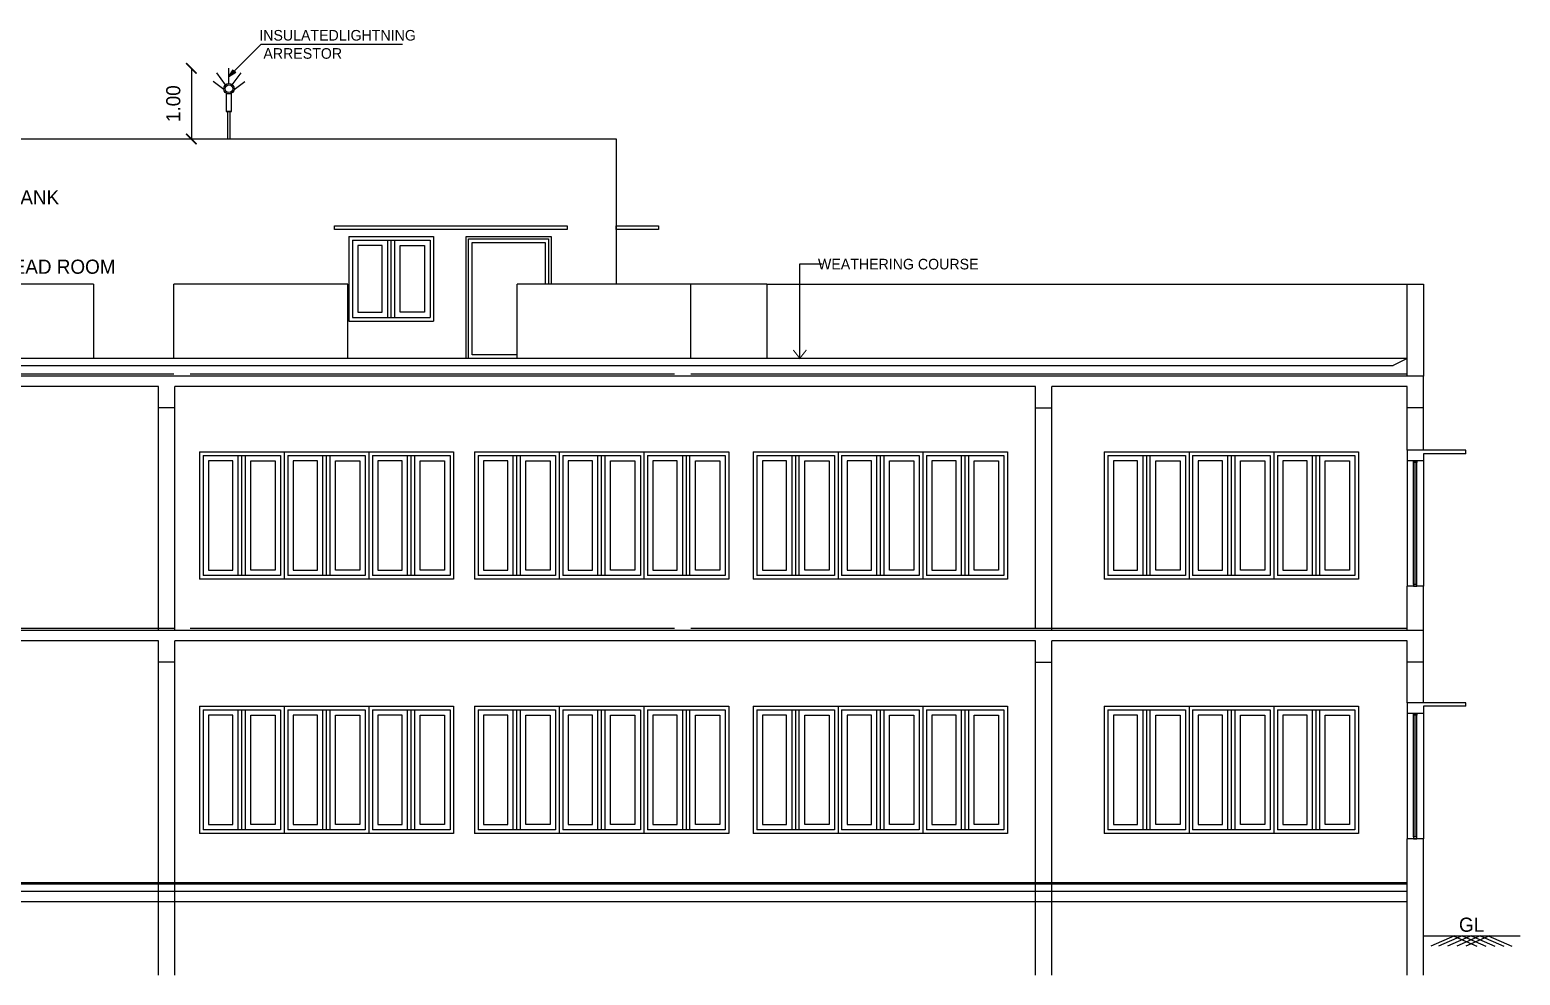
# Model space of a CAD drawing. Header units: metres. Extents: x 6102560 to 6120122, y -6664095 to -6659794.
# Drawn here: x 6102604.49 to 6102625.6, y -6659833.59 to -6659820.21 of the extents above; entities that cross this region are included whole.
import ezdxf

# ---------------------------------------------------------------- set-up
doc = ezdxf.new("R2010")
doc.units = ezdxf.units.M
doc.header["$LTSCALE"] = 500
doc.header["$MEASUREMENT"] = 0
doc.layers.get('0').update_dxf_attribs({"linetype": 'CONTINUOUS'})
doc.layers.get('Defpoints').update_dxf_attribs({"linetype": 'CONTINUOUS'})
for name, color, linetype in [('COLUMN', 2, 'CONTINUOUS'), ('DOOR', 252, 'CONTINUOUS'), ('ED', 30, 'CONTINUOUS'), ('HATCH', 15, 'CONTINUOUS'), ('T E X T', 7, 'CONTINUOUS'), ('TEXT', 4, 'CONTINUOUS'), ('W A L L', 125, 'CONTINUOUS'), ('wall', 125, 'CONTINUOUS'), ('wall1', 125, 'CONTINUOUS'), ('WIN', 252, 'CONTINUOUS'), ('window', 9, 'CONTINUOUS'), ('WINDOWS', 252, 'CONTINUOUS')]:
    doc.layers.add(name, color=color, linetype=linetype)
doc.styles.add('USA TEXT', font='GOTHIC.TTF')
doc.dimstyles.new('1-100-ED', dxfattribs={"dimtxt": 0.2, "dimasz": 0.15, "dimexe": 0.18, "dimexo": 0.0625, "dimgap": 0.15, "dimtad": 1, "dimzin": 0, "dimdsep": 46, "dimtxsty": 'USA TEXT', "dimblk": 'ARCHTICK', "dimcen": 0.1, "dimse1": 1, "dimse2": 1, "dimclrd": 256, "dimclrt": 256, "dimadec": 0, "dimazin": 0, "dimtfac": 1, "dimtofl": 0, "dimtmove": 0, "dimatfit": 3, "dimldrblk": 'ARCHTICK', "dimfxl": 0, "dimtolj": 1, "dimtzin": 0, "dimarcsym": 0})

# ---------------------------------------------------------------- blocks, each defined once
blk = doc.blocks.new('_ArchTick')
at = {"color": 0, "linetype": 'ByBlock', "const_width": 0.15}
blk.add_lwpolyline([(-0.5, -0.5), (0.5, 0.5)], dxfattribs=at)
blk = doc.blocks.new('*D267')
at = {"layer": 'Defpoints', "color": 0}
for p in [(6102607.308, -6659820.751), (6102606.776, -6659821.751), (6102607.308, -6659821.751)]:
    blk.add_point(p, dxfattribs=at)
at = {"layer": 'ED', "lineweight": -2}
blk.add_line((6102606.776, -6659820.751), (6102606.776, -6659821.751), dxfattribs=at)
at = {"layer": 'ED', "lineweight": -2, "xscale": 0.15, "yscale": 0.15, "zscale": 0.15}
for p, rotation in [((6102606.776, -6659820.751), 90), ((6102606.776, -6659821.751), 270)]:
    blk.add_blockref('_ArchTick', p, dxfattribs=dict(at, rotation=rotation))
at = {"layer": 'ED', "insert": (6102606.521, -6659821.251), "char_height": 0.2, "attachment_point": 5, "rotation": 90, "style": 'USA TEXT'}
blk.add_mtext('\\A1;1.00', dxfattribs=at)

msp = doc.modelspace()

# ---------------------------------------------------------------- hatches: boundary and pattern name
at = {"layer": 'ED'}
h = msp.add_hatch(color=256, dxfattribs=at)
h.paths.add_polyline_path([(6102607.37684, -6659820.7997), (6102607.30825, -6659820.86829), (6102607.40548, -6659820.80641)])
h.paths.add_polyline_path([(6102607.37012, -6659820.77106), (6102607.30825, -6659820.86829), (6102607.37684, -6659820.7997)])

# ---------------------------------------------------------------- linework, layer by layer
at = {"layer": 'COLUMN'}
for p, q in [((6102624.22591, -6659825.10572), (6102566.991, -6659825.10572)), ((6102624.22591, -6659825.55572), (6102624.22591, -6659825.10572)), ((6102606.31248, -6659825.25572), (6102589.44591, -6659825.25572)), ((6102606.31248, -6659825.55572), (6102606.31248, -6659825.25572)), ((6102618.73246, -6659825.25572), (6102606.54248, -6659825.25572)), ((6102606.54248, -6659825.55572), (6102606.54248, -6659825.25572)), ((6102618.73246, -6659825.55572), (6102618.73246, -6659825.25572)), ((6102623.99588, -6659825.25572), (6102618.96246, -6659825.25572)), ((6102618.96246, -6659825.55572), (6102618.96246, -6659825.25572)), ((6102623.99588, -6659825.55572), (6102623.99588, -6659825.25572)), ((6102606.54248, -6659825.55572), (6102606.31248, -6659825.55572)), ((6102618.73246, -6659825.55572), (6102618.96246, -6659825.55572)), ((6102624.22591, -6659825.55572), (6102623.99588, -6659825.55572)), ((6102624.82593, -6659826.15572), (6102623.99589, -6659826.15572)), ((6102623.99589, -6659826.15572), (6102623.99589, -6659826.30572)), ((6102624.82593, -6659826.20572), (6102624.82593, -6659826.15572)), ((6102624.82593, -6659826.20572), (6102624.82593, -6659826.15572)), ((6102624.22593, -6659826.30572), (6102623.99589, -6659826.30572)), ((6102624.22593, -6659826.20572), (6102624.22593, -6659826.30572)), ((6102624.82593, -6659826.20572), (6102624.22593, -6659826.20572)), ((6102624.22591, -6659828.70572), (6102566.991, -6659828.70572)), ((6102624.22591, -6659829.15572), (6102624.22591, -6659828.70572)), ((6102606.31252, -6659828.85572), (6102577.02018, -6659828.85572)), ((6102606.31252, -6659829.15572), (6102606.31252, -6659828.85572)), ((6102618.73249, -6659828.85572), (6102606.54252, -6659828.85572)), ((6102606.54252, -6659829.15572), (6102606.54252, -6659828.85572)), ((6102618.73249, -6659829.15572), (6102618.73249, -6659828.85572)), ((6102623.99584, -6659828.85572), (6102618.96249, -6659828.85572)), ((6102618.96249, -6659829.15572), (6102618.96249, -6659828.85572)), ((6102623.99584, -6659829.15572), (6102623.99584, -6659828.85572)), ((6102606.54252, -6659829.15572), (6102606.31252, -6659829.15572)), ((6102618.73249, -6659829.15572), (6102618.96249, -6659829.15572)), ((6102624.22591, -6659829.15572), (6102623.99584, -6659829.15572)), ((6102624.82593, -6659829.73072), (6102623.99586, -6659829.73072)), ((6102623.99586, -6659829.73072), (6102623.99586, -6659829.88072)), ((6102624.22593, -6659829.78072), (6102624.22593, -6659829.88072)), ((6102624.82593, -6659829.78072), (6102624.22593, -6659829.78072)), ((6102624.82593, -6659829.78072), (6102624.82593, -6659829.73072)), ((6102624.22593, -6659829.88072), (6102623.99586, -6659829.88072))]:
    msp.add_line(p, q, dxfattribs=at)
at = {"layer": 'DOOR', "color": 251}
for p, q in [((6102601.82306, -6659821.75072), (6102612.79345, -6659821.75072)), ((6102612.79345, -6659821.75072), (6102612.79345, -6659823.80572))]:
    msp.add_line(p, q, dxfattribs=at)
for points in [[(6102611.3897, -6659824.85572), (6102610.66709, -6659824.85572), (6102610.66709, -6659823.13072), (6102611.8703, -6659823.13072), (6102611.8703, -6659823.80572)], [(6102611.3897, -6659824.85572), (6102610.70209, -6659824.85572), (6102610.70209, -6659823.16572), (6102611.8353, -6659823.16572), (6102611.8353, -6659823.80572)]]:
    msp.add_lwpolyline(points, dxfattribs=at)
at = {"layer": 'DOOR', "color": 250}
msp.add_lwpolyline([(6102611.3897, -6659824.80572), (6102610.75209, -6659824.80572), (6102610.75209, -6659823.21572), (6102611.7853, -6659823.21572), (6102611.7853, -6659823.80572)], dxfattribs=at)
at = {"layer": 'ED'}
for p, q in [((6102607.30825, -6659820.86829), (6102607.76646, -6659820.41008)), ((6102607.76646, -6659820.41008), (6102609.76449, -6659820.41008)), ((6102607.30825, -6659820.86829), (6102607.37012, -6659820.77106)), ((6102607.30825, -6659820.86829), (6102607.40548, -6659820.80641)), ((6102607.37012, -6659820.77106), (6102607.37684, -6659820.7997)), ((6102607.40548, -6659820.80641), (6102607.37684, -6659820.7997))]:
    msp.add_line(p, q, dxfattribs=at)
at = {"layer": 'ED', "color": 14}
msp.add_line((6102607.34617, -6659821.11397), (6102607.27033, -6659821.11397), dxfattribs=at)
at = {"layer": 'ED', "color": 251}
for p, q in [((6102609.0071, -6659823.13072), (6102610.2071, -6659823.13072)), ((6102609.0071, -6659823.13072), (6102609.0071, -6659824.33072)), ((6102609.6071, -6659824.27961), (6102609.6071, -6659823.18183)), ((6102610.2071, -6659823.13072), (6102610.2071, -6659824.33072)), ((6102605.38976, -6659823.80572), (6102599.85986, -6659823.80572)), ((6102605.38976, -6659823.80572), (6102605.38976, -6659824.85572)), ((6102614.92611, -6659823.80572), (6102624.22591, -6659823.80572)), ((6102614.92611, -6659823.80572), (6102614.92611, -6659824.85572)), ((6102609.0071, -6659824.33072), (6102610.2071, -6659824.33072))]:
    msp.add_line(p, q, dxfattribs=at)
at = {"layer": 'ED', "color": 56}
for p, q in [((6102606.5297, -6659824.85572), (6102606.5297, -6659823.80572)), ((6102608.9897, -6659823.80572), (6102606.5297, -6659823.80572)), ((6102608.9897, -6659824.85572), (6102608.9897, -6659823.80572)), ((6102611.3897, -6659824.85572), (6102611.3897, -6659823.80572)), ((6102613.8497, -6659823.80572), (6102611.3897, -6659823.80572)), ((6102613.8497, -6659824.85572), (6102613.8497, -6659823.80572))]:
    msp.add_line(p, q, dxfattribs=at)
at = {"layer": 'ED', "color": 250}
msp.add_line((6102614.92611, -6659823.80572), (6102613.8497, -6659823.80572), dxfattribs=at)
at = {"layer": 'ED', "color": 125}
for p, q in [((6102606.88997, -6659826.18072), (6102608.08997, -6659826.18072)), ((6102606.88997, -6659826.18072), (6102606.88997, -6659827.98072)), ((6102608.08997, -6659826.18072), (6102608.08997, -6659827.98072)), ((6102608.08997, -6659826.18072), (6102609.28997, -6659826.18072)), ((6102608.08997, -6659826.18072), (6102608.08997, -6659827.98072)), ((6102609.28997, -6659826.18072), (6102609.28997, -6659827.98072)), ((6102609.28997, -6659826.18072), (6102610.48997, -6659826.18072)), ((6102609.28997, -6659826.18072), (6102609.28997, -6659827.98072)), ((6102610.48997, -6659826.18072), (6102610.48997, -6659827.98072)), ((6102610.78579, -6659826.18072), (6102611.98579, -6659826.18072)), ((6102610.78579, -6659826.18072), (6102610.78579, -6659827.98072)), ((6102611.98579, -6659826.18072), (6102611.98579, -6659827.98072)), ((6102611.98579, -6659826.18072), (6102613.18579, -6659826.18072)), ((6102611.98579, -6659826.18072), (6102611.98579, -6659827.98072)), ((6102613.18579, -6659826.18072), (6102613.18579, -6659827.98072)), ((6102613.18579, -6659826.18072), (6102614.38579, -6659826.18072)), ((6102613.18579, -6659826.18072), (6102613.18579, -6659827.98072)), ((6102614.38579, -6659826.18072), (6102614.38579, -6659827.98072)), ((6102614.73434, -6659826.18072), (6102615.93434, -6659826.18072)), ((6102614.73434, -6659826.18072), (6102614.73434, -6659827.98072)), ((6102615.93434, -6659826.18072), (6102615.93434, -6659827.98072)), ((6102615.93434, -6659826.18072), (6102617.13434, -6659826.18072)), ((6102615.93434, -6659826.18072), (6102615.93434, -6659827.98072)), ((6102617.13434, -6659826.18072), (6102617.13434, -6659827.98072)), ((6102617.13434, -6659826.18072), (6102618.33434, -6659826.18072)), ((6102617.13434, -6659826.18072), (6102617.13434, -6659827.98072)), ((6102618.33434, -6659826.18072), (6102618.33434, -6659827.98072)), ((6102619.7053, -6659826.18072), (6102619.7053, -6659827.98072)), ((6102619.70533, -6659826.18072), (6102620.90533, -6659826.18072)), ((6102620.9053, -6659826.18072), (6102620.9053, -6659827.98072)), ((6102620.9053, -6659826.18072), (6102620.9053, -6659827.98072)), ((6102620.90533, -6659826.18072), (6102622.10533, -6659826.18072)), ((6102622.1053, -6659826.18072), (6102622.1053, -6659827.98072)), ((6102622.1053, -6659826.18072), (6102622.1053, -6659827.98072)), ((6102622.10533, -6659826.18072), (6102623.30533, -6659826.18072)), ((6102623.30533, -6659826.18072), (6102623.30533, -6659827.98072)), ((6102607.48997, -6659827.92961), (6102607.48997, -6659826.23183)), ((6102608.68997, -6659827.92961), (6102608.68997, -6659826.23183)), ((6102609.88997, -6659827.92961), (6102609.88997, -6659826.23183)), ((6102611.38579, -6659827.92961), (6102611.38579, -6659826.23183)), ((6102612.58579, -6659827.92961), (6102612.58579, -6659826.23183)), ((6102613.78579, -6659827.92961), (6102613.78579, -6659826.23183)), ((6102615.33434, -6659827.92961), (6102615.33434, -6659826.23183)), ((6102616.53434, -6659827.92961), (6102616.53434, -6659826.23183)), ((6102617.73434, -6659827.92961), (6102617.73434, -6659826.23183)), ((6102620.3053, -6659827.92961), (6102620.3053, -6659826.23183)), ((6102621.5053, -6659827.92961), (6102621.5053, -6659826.23183)), ((6102622.7053, -6659827.92961), (6102622.7053, -6659826.23183)), ((6102608.08997, -6659827.98072), (6102606.88997, -6659827.98072)), ((6102609.28997, -6659827.98072), (6102608.08997, -6659827.98072)), ((6102610.48997, -6659827.98072), (6102609.28997, -6659827.98072)), ((6102611.98579, -6659827.98072), (6102610.78579, -6659827.98072)), ((6102613.18579, -6659827.98072), (6102611.98579, -6659827.98072)), ((6102614.38579, -6659827.98072), (6102613.18579, -6659827.98072)), ((6102615.93434, -6659827.98072), (6102614.73434, -6659827.98072)), ((6102617.13434, -6659827.98072), (6102615.93434, -6659827.98072)), ((6102618.33434, -6659827.98072), (6102617.13434, -6659827.98072)), ((6102620.9053, -6659827.98072), (6102619.7053, -6659827.98072)), ((6102622.1053, -6659827.98072), (6102620.9053, -6659827.98072)), ((6102623.3053, -6659827.98072), (6102622.1053, -6659827.98072)), ((6102606.89, -6659829.78072), (6102608.09, -6659829.78072)), ((6102606.89, -6659829.78072), (6102606.89, -6659831.58072)), ((6102608.09, -6659829.78072), (6102608.09, -6659831.58072)), ((6102608.09, -6659829.78072), (6102609.29, -6659829.78072)), ((6102608.09, -6659829.78072), (6102608.09, -6659831.58072)), ((6102609.29, -6659829.78072), (6102609.29, -6659831.58072)), ((6102609.29, -6659829.78072), (6102610.49, -6659829.78072)), ((6102609.29, -6659829.78072), (6102609.29, -6659831.58072)), ((6102610.49, -6659829.78072), (6102610.49, -6659831.58072)), ((6102610.78583, -6659829.78072), (6102611.98583, -6659829.78072)), ((6102610.78583, -6659829.78072), (6102610.78583, -6659831.58072)), ((6102611.98583, -6659829.78072), (6102611.98583, -6659831.58072)), ((6102611.98583, -6659829.78072), (6102613.18583, -6659829.78072)), ((6102611.98583, -6659829.78072), (6102611.98583, -6659831.58072)), ((6102613.18583, -6659829.78072), (6102613.18583, -6659831.58072)), ((6102613.18583, -6659829.78072), (6102614.38583, -6659829.78072)), ((6102613.18583, -6659829.78072), (6102613.18583, -6659831.58072)), ((6102614.38583, -6659829.78072), (6102614.38583, -6659831.58072)), ((6102614.73437, -6659829.78072), (6102615.93437, -6659829.78072)), ((6102614.73437, -6659829.78072), (6102614.73437, -6659831.58072)), ((6102615.93437, -6659829.78072), (6102615.93437, -6659831.58072)), ((6102615.93437, -6659829.78072), (6102617.13437, -6659829.78072)), ((6102615.93437, -6659829.78072), (6102615.93437, -6659831.58072)), ((6102617.13437, -6659829.78072), (6102617.13437, -6659831.58072)), ((6102617.13437, -6659829.78072), (6102618.33437, -6659829.78072)), ((6102617.13437, -6659829.78072), (6102617.13437, -6659831.58072)), ((6102618.33437, -6659829.78072), (6102618.33437, -6659831.58072)), ((6102619.70533, -6659829.78072), (6102620.90533, -6659829.78072)), ((6102619.70533, -6659829.78072), (6102619.70533, -6659831.58072)), ((6102620.90533, -6659829.78072), (6102620.90533, -6659831.58072)), ((6102620.90533, -6659829.78072), (6102622.10533, -6659829.78072)), ((6102620.90533, -6659829.78072), (6102620.90533, -6659831.58072)), ((6102622.10533, -6659829.78072), (6102622.10533, -6659831.58072)), ((6102622.10533, -6659829.78072), (6102623.30533, -6659829.78072)), ((6102622.10533, -6659829.78072), (6102622.10533, -6659831.58072)), ((6102623.30533, -6659829.78072), (6102623.30533, -6659831.58072)), ((6102607.49, -6659831.52961), (6102607.49, -6659829.83183)), ((6102608.69, -6659831.52961), (6102608.69, -6659829.83183)), ((6102609.89, -6659831.52961), (6102609.89, -6659829.83183)), ((6102611.38583, -6659831.52961), (6102611.38583, -6659829.83183)), ((6102612.58583, -6659831.52961), (6102612.58583, -6659829.83183)), ((6102613.78583, -6659831.52961), (6102613.78583, -6659829.83183)), ((6102615.33437, -6659831.52961), (6102615.33437, -6659829.83183)), ((6102616.53437, -6659831.52961), (6102616.53437, -6659829.83183)), ((6102617.73437, -6659831.52961), (6102617.73437, -6659829.83183)), ((6102620.30533, -6659831.52961), (6102620.30533, -6659829.83183)), ((6102621.50533, -6659831.52961), (6102621.50533, -6659829.83183)), ((6102622.70533, -6659831.52961), (6102622.70533, -6659829.83183)), ((6102608.09, -6659831.58072), (6102606.89, -6659831.58072)), ((6102609.29, -6659831.58072), (6102608.09, -6659831.58072)), ((6102610.49, -6659831.58072), (6102609.29, -6659831.58072)), ((6102611.98583, -6659831.58072), (6102610.78583, -6659831.58072)), ((6102613.18583, -6659831.58072), (6102611.98583, -6659831.58072)), ((6102614.38583, -6659831.58072), (6102613.18583, -6659831.58072)), ((6102615.93437, -6659831.58072), (6102614.73437, -6659831.58072)), ((6102617.13437, -6659831.58072), (6102615.93437, -6659831.58072)), ((6102618.33437, -6659831.58072), (6102617.13437, -6659831.58072)), ((6102620.90533, -6659831.58072), (6102619.70533, -6659831.58072)), ((6102622.10533, -6659831.58072), (6102620.90533, -6659831.58072)), ((6102623.30533, -6659831.58072), (6102622.10533, -6659831.58072))]:
    msp.add_line(p, q, dxfattribs=at)
at = {"layer": 'ED', "color": 233}
msp.add_lwpolyline([(6102608.80148, -6659822.98072), (6102612.09959, -6659822.98072), (6102612.09959, -6659823.03072), (6102608.80148, -6659823.03072)], close=True, dxfattribs=at)
at = {"layer": 'ED'}
msp.add_lwpolyline([(6102615.39299, -6659824.85572), (6102615.39299, -6659823.5203), (6102615.70849, -6659823.5203)], dxfattribs=at)
at = {"layer": 'ED', "const_width": 0.015}
msp.add_lwpolyline([(6102615.48599, -6659824.73722), (6102615.39299, -6659824.85572), (6102615.29999, -6659824.73722)], dxfattribs=at)
at = {"layer": 'HATCH', "color": 14}
for p, q in [((6102607.30825, -6659820.96585), (6102607.30825, -6659820.75072)), ((6102607.34617, -6659821.36397), (6102607.27033, -6659821.36397))]:
    msp.add_line(p, q, dxfattribs=at)
for points in [[(6102607.2605, -6659820.98331), (6102607.13429, -6659820.81598)], [(6102607.35601, -6659820.98331), (6102607.48222, -6659820.81598)], [(6102607.23489, -6659821.05001), (6102607.08441, -6659820.93846)], [(6102607.38162, -6659821.05001), (6102607.5321, -6659820.93846)]]:
    msp.add_lwpolyline(points, dxfattribs=at)
for points in [[(6102607.27033, -6659821.36397), (6102607.34617, -6659821.36397), (6102607.34617, -6659821.11397), (6102607.27033, -6659821.11397)], [(6102607.32721, -6659821.36397), (6102607.28929, -6659821.36397), (6102607.28929, -6659821.75072), (6102607.32721, -6659821.75072)]]:
    msp.add_lwpolyline(points, close=True, dxfattribs=at)
for radius in [0.07406, 0.05385]:
    msp.add_circle((6102607.30825, -6659821.03991), radius, dxfattribs=at)
at = {"layer": 'W A L L', "color": 251}
for p, q in [((6102606.52965, -6659825.08072), (6102599.86011, -6659825.08072)), ((6102613.61967, -6659825.08072), (6102606.75965, -6659825.08072)), ((6102623.99591, -6659825.08072), (6102613.84967, -6659825.08072)), ((6102606.52969, -6659828.68072), (6102599.86014, -6659828.68072)), ((6102613.6197, -6659828.68072), (6102606.75969, -6659828.68072)), ((6102623.99593, -6659828.68072), (6102613.8497, -6659828.68072))]:
    msp.add_line(p, q, dxfattribs=at)
at = {"layer": 'wall'}
for p, q in [((6102623.99591, -6659825.10572), (6102623.99591, -6659823.80572)), ((6102623.99591, -6659823.80572), (6102624.22591, -6659823.80572)), ((6102624.22591, -6659823.80572), (6102624.22591, -6659825.10572)), ((6102606.31248, -6659828.70572), (6102606.31248, -6659825.55572)), ((6102606.54247, -6659828.70572), (6102606.54248, -6659825.55572)), ((6102618.73246, -6659828.68072), (6102618.73246, -6659825.55572)), ((6102618.96247, -6659828.70572), (6102618.96246, -6659825.55572)), ((6102623.99589, -6659826.15572), (6102623.99588, -6659825.55572)), ((6102624.22593, -6659826.15572), (6102624.22591, -6659825.55572)), ((6102624.22591, -6659828.08072), (6102623.99593, -6659828.08072)), ((6102623.99593, -6659828.70572), (6102623.99593, -6659828.08072)), ((6102624.22591, -6659828.70572), (6102624.22591, -6659828.08072)), ((6102606.3125, -6659833.58672), (6102606.31252, -6659829.15572)), ((6102606.5425, -6659833.58672), (6102606.54252, -6659829.15572)), ((6102618.7325, -6659833.58672), (6102618.73249, -6659829.15572)), ((6102618.9625, -6659833.58672), (6102618.96249, -6659829.15572)), ((6102623.99586, -6659829.73072), (6102623.99584, -6659829.15572)), ((6102624.22593, -6659829.73072), (6102624.22591, -6659829.15572)), ((6102623.996, -6659833.58672), (6102623.99617, -6659831.65572)), ((6102624.22561, -6659831.65572), (6102623.99617, -6659831.65572)), ((6102624.22544, -6659833.58672), (6102624.22561, -6659831.65572)), ((6102623.99612, -6659832.30072), (6102577.02018, -6659832.30072)), ((6102623.99611, -6659832.40072), (6102577.02018, -6659832.40072)), ((6102623.99609, -6659832.55072), (6102577.02018, -6659832.55072)), ((6102624.22549, -6659833.03072), (6102625.59504, -6659833.03072))]:
    msp.add_line(p, q, dxfattribs=at)
at = {"layer": 'wall', "color": 251}
msp.add_line((6102623.99612, -6659832.28072), (6102577.02018, -6659832.28072), dxfattribs=at)
at = {"layer": 'wall1', "color": 56}
for p, q in [((6102624.66311, -6659833.03072), (6102624.3289, -6659833.17608)), ((6102624.77367, -6659833.03072), (6102624.43947, -6659833.17608)), ((6102624.90182, -6659833.03072), (6102624.56762, -6659833.17608)), ((6102624.64551, -6659833.03072), (6102624.97972, -6659833.17608)), ((6102625.02998, -6659833.03072), (6102624.69578, -6659833.17608)), ((6102624.77367, -6659833.03072), (6102625.10787, -6659833.17608)), ((6102625.15814, -6659833.03072), (6102624.82393, -6659833.17608)), ((6102624.90182, -6659833.03072), (6102625.23603, -6659833.17608)), ((6102625.02998, -6659833.03072), (6102625.36418, -6659833.17608)), ((6102625.14054, -6659833.03072), (6102625.47474, -6659833.17608))]:
    msp.add_line(p, q, dxfattribs=at)
at = {"layer": 'WIN', "color": 250}
for p, q in [((6102609.05821, -6659823.18183), (6102610.15599, -6659823.18183)), ((6102609.05821, -6659823.18183), (6102609.05821, -6659824.27961)), ((6102609.55599, -6659824.27961), (6102609.55599, -6659823.18183)), ((6102609.65821, -6659824.27961), (6102609.65821, -6659823.18183)), ((6102610.15599, -6659823.18183), (6102610.15599, -6659824.27961)), ((6102609.05821, -6659824.27961), (6102610.15599, -6659824.27961))]:
    msp.add_line(p, q, dxfattribs=at)
at = {"layer": 'WIN'}
for p, q in [((6102623.99591, -6659824.85572), (6102599.85986, -6659824.85572)), ((6102623.99591, -6659824.85572), (6102623.79591, -6659824.95572)), ((6102600.05986, -6659824.95572), (6102623.79591, -6659824.95572))]:
    msp.add_line(p, q, dxfattribs=at)
at = {"layer": 'WIN', "color": 251}
for p, q in [((6102606.94108, -6659826.23183), (6102608.03886, -6659826.23183)), ((6102606.94108, -6659826.23183), (6102606.94108, -6659827.92961)), ((6102607.43886, -6659827.92961), (6102607.43886, -6659826.23183)), ((6102607.54108, -6659827.92961), (6102607.54108, -6659826.23183)), ((6102608.03886, -6659826.23183), (6102608.03886, -6659827.92961)), ((6102608.14108, -6659826.23183), (6102609.23886, -6659826.23183)), ((6102608.14108, -6659826.23183), (6102608.14108, -6659827.92961)), ((6102608.63886, -6659827.92961), (6102608.63886, -6659826.23183)), ((6102608.74108, -6659827.92961), (6102608.74108, -6659826.23183)), ((6102609.23886, -6659826.23183), (6102609.23886, -6659827.92961)), ((6102609.34108, -6659826.23183), (6102610.43886, -6659826.23183)), ((6102609.34108, -6659826.23183), (6102609.34108, -6659827.92961)), ((6102609.83886, -6659827.92961), (6102609.83886, -6659826.23183)), ((6102609.94108, -6659827.92961), (6102609.94108, -6659826.23183)), ((6102610.43886, -6659826.23183), (6102610.43886, -6659827.92961)), ((6102610.8369, -6659826.23183), (6102611.93468, -6659826.23183)), ((6102610.8369, -6659826.23183), (6102610.8369, -6659827.92961)), ((6102611.33468, -6659827.92961), (6102611.33468, -6659826.23183)), ((6102611.4369, -6659827.92961), (6102611.4369, -6659826.23183)), ((6102611.93468, -6659826.23183), (6102611.93468, -6659827.92961)), ((6102612.0369, -6659826.23183), (6102613.13468, -6659826.23183)), ((6102612.0369, -6659826.23183), (6102612.0369, -6659827.92961)), ((6102612.53468, -6659827.92961), (6102612.53468, -6659826.23183)), ((6102612.6369, -6659827.92961), (6102612.6369, -6659826.23183)), ((6102613.13468, -6659826.23183), (6102613.13468, -6659827.92961)), ((6102613.2369, -6659826.23183), (6102614.33468, -6659826.23183)), ((6102613.2369, -6659826.23183), (6102613.2369, -6659827.92961)), ((6102613.73468, -6659827.92961), (6102613.73468, -6659826.23183)), ((6102613.8369, -6659827.92961), (6102613.8369, -6659826.23183)), ((6102614.33468, -6659826.23183), (6102614.33468, -6659827.92961)), ((6102614.78545, -6659826.23183), (6102615.88323, -6659826.23183)), ((6102614.78545, -6659826.23183), (6102614.78545, -6659827.92961)), ((6102615.28323, -6659827.92961), (6102615.28323, -6659826.23183)), ((6102615.38545, -6659827.92961), (6102615.38545, -6659826.23183)), ((6102615.88323, -6659826.23183), (6102615.88323, -6659827.92961)), ((6102615.98545, -6659826.23183), (6102617.08323, -6659826.23183)), ((6102615.98545, -6659826.23183), (6102615.98545, -6659827.92961)), ((6102616.48323, -6659827.92961), (6102616.48323, -6659826.23183)), ((6102616.58545, -6659827.92961), (6102616.58545, -6659826.23183)), ((6102617.08323, -6659826.23183), (6102617.08323, -6659827.92961)), ((6102617.18545, -6659826.23183), (6102618.28323, -6659826.23183)), ((6102617.18545, -6659826.23183), (6102617.18545, -6659827.92961)), ((6102617.68323, -6659827.92961), (6102617.68323, -6659826.23183)), ((6102617.78545, -6659827.92961), (6102617.78545, -6659826.23183)), ((6102618.28323, -6659826.23183), (6102618.28323, -6659827.92961)), ((6102619.75641, -6659826.23183), (6102619.75641, -6659827.92961)), ((6102619.75644, -6659826.23183), (6102620.85422, -6659826.23183)), ((6102620.25419, -6659827.92961), (6102620.25419, -6659826.23183)), ((6102620.35641, -6659827.92961), (6102620.35641, -6659826.23183)), ((6102620.85419, -6659826.23183), (6102620.85419, -6659827.92961)), ((6102620.95641, -6659826.23183), (6102620.95641, -6659827.92961)), ((6102620.95644, -6659826.23183), (6102622.05422, -6659826.23183)), ((6102621.45419, -6659827.92961), (6102621.45419, -6659826.23183)), ((6102621.55641, -6659827.92961), (6102621.55641, -6659826.23183)), ((6102622.05419, -6659826.23183), (6102622.05419, -6659827.92961)), ((6102622.15641, -6659826.23183), (6102622.15641, -6659827.92961)), ((6102622.15644, -6659826.23183), (6102623.25422, -6659826.23183)), ((6102622.65419, -6659827.92961), (6102622.65419, -6659826.23183)), ((6102622.75641, -6659827.92961), (6102622.75641, -6659826.23183)), ((6102623.25422, -6659826.23183), (6102623.25422, -6659827.92961)), ((6102608.03886, -6659827.92961), (6102606.94108, -6659827.92961)), ((6102609.23886, -6659827.92961), (6102608.14108, -6659827.92961)), ((6102610.43886, -6659827.92961), (6102609.34108, -6659827.92961)), ((6102611.93468, -6659827.92961), (6102610.8369, -6659827.92961)), ((6102613.13468, -6659827.92961), (6102612.0369, -6659827.92961)), ((6102614.33468, -6659827.92961), (6102613.2369, -6659827.92961)), ((6102615.88323, -6659827.92961), (6102614.78545, -6659827.92961)), ((6102617.08323, -6659827.92961), (6102615.98545, -6659827.92961)), ((6102618.28323, -6659827.92961), (6102617.18545, -6659827.92961)), ((6102620.85419, -6659827.92961), (6102619.75641, -6659827.92961)), ((6102622.05419, -6659827.92961), (6102620.95641, -6659827.92961)), ((6102623.25419, -6659827.92961), (6102622.15641, -6659827.92961)), ((6102606.94111, -6659829.83183), (6102608.03889, -6659829.83183)), ((6102606.94111, -6659829.83183), (6102606.94111, -6659831.52961)), ((6102607.43889, -6659831.52961), (6102607.43889, -6659829.83183)), ((6102607.54111, -6659831.52961), (6102607.54111, -6659829.83183)), ((6102608.03889, -6659829.83183), (6102608.03889, -6659831.52961)), ((6102608.14111, -6659829.83183), (6102609.23889, -6659829.83183)), ((6102608.14111, -6659829.83183), (6102608.14111, -6659831.52961)), ((6102608.63889, -6659831.52961), (6102608.63889, -6659829.83183)), ((6102608.74111, -6659831.52961), (6102608.74111, -6659829.83183)), ((6102609.23889, -6659829.83183), (6102609.23889, -6659831.52961)), ((6102609.34111, -6659829.83183), (6102610.43889, -6659829.83183)), ((6102609.34111, -6659829.83183), (6102609.34111, -6659831.52961)), ((6102609.83889, -6659831.52961), (6102609.83889, -6659829.83183)), ((6102609.94111, -6659831.52961), (6102609.94111, -6659829.83183)), ((6102610.43889, -6659829.83183), (6102610.43889, -6659831.52961)), ((6102610.83694, -6659829.83183), (6102611.93472, -6659829.83183)), ((6102610.83694, -6659829.83183), (6102610.83694, -6659831.52961)), ((6102611.33472, -6659831.52961), (6102611.33472, -6659829.83183)), ((6102611.43694, -6659831.52961), (6102611.43694, -6659829.83183)), ((6102611.93472, -6659829.83183), (6102611.93472, -6659831.52961)), ((6102612.03694, -6659829.83183), (6102613.13472, -6659829.83183)), ((6102612.03694, -6659829.83183), (6102612.03694, -6659831.52961)), ((6102612.53472, -6659831.52961), (6102612.53472, -6659829.83183)), ((6102612.63694, -6659831.52961), (6102612.63694, -6659829.83183)), ((6102613.13472, -6659829.83183), (6102613.13472, -6659831.52961)), ((6102613.23694, -6659829.83183), (6102614.33472, -6659829.83183)), ((6102613.23694, -6659829.83183), (6102613.23694, -6659831.52961)), ((6102613.73472, -6659831.52961), (6102613.73472, -6659829.83183)), ((6102613.83694, -6659831.52961), (6102613.83694, -6659829.83183)), ((6102614.33472, -6659829.83183), (6102614.33472, -6659831.52961)), ((6102614.78548, -6659829.83183), (6102615.88326, -6659829.83183)), ((6102614.78548, -6659829.83183), (6102614.78548, -6659831.52961)), ((6102615.28326, -6659831.52961), (6102615.28326, -6659829.83183)), ((6102615.38548, -6659831.52961), (6102615.38548, -6659829.83183)), ((6102615.88326, -6659829.83183), (6102615.88326, -6659831.52961)), ((6102615.98548, -6659829.83183), (6102617.08326, -6659829.83183)), ((6102615.98548, -6659829.83183), (6102615.98548, -6659831.52961)), ((6102616.48326, -6659831.52961), (6102616.48326, -6659829.83183)), ((6102616.58548, -6659831.52961), (6102616.58548, -6659829.83183)), ((6102617.08326, -6659829.83183), (6102617.08326, -6659831.52961)), ((6102617.18548, -6659829.83183), (6102618.28326, -6659829.83183)), ((6102617.18548, -6659829.83183), (6102617.18548, -6659831.52961)), ((6102617.68326, -6659831.52961), (6102617.68326, -6659829.83183)), ((6102617.78548, -6659831.52961), (6102617.78548, -6659829.83183)), ((6102618.28326, -6659829.83183), (6102618.28326, -6659831.52961)), ((6102619.75644, -6659829.83183), (6102620.85422, -6659829.83183)), ((6102619.75644, -6659829.83183), (6102619.75644, -6659831.52961)), ((6102620.25422, -6659831.52961), (6102620.25422, -6659829.83183)), ((6102620.35644, -6659831.52961), (6102620.35644, -6659829.83183)), ((6102620.85422, -6659829.83183), (6102620.85422, -6659831.52961)), ((6102620.95644, -6659829.83183), (6102622.05422, -6659829.83183)), ((6102620.95644, -6659829.83183), (6102620.95644, -6659831.52961)), ((6102621.45422, -6659831.52961), (6102621.45422, -6659829.83183)), ((6102621.55644, -6659831.52961), (6102621.55644, -6659829.83183)), ((6102622.05422, -6659829.83183), (6102622.05422, -6659831.52961)), ((6102622.15644, -6659829.83183), (6102623.25422, -6659829.83183)), ((6102622.15644, -6659829.83183), (6102622.15644, -6659831.52961)), ((6102622.65422, -6659831.52961), (6102622.65422, -6659829.83183)), ((6102622.75644, -6659831.52961), (6102622.75644, -6659829.83183)), ((6102623.25422, -6659829.83183), (6102623.25422, -6659831.52961)), ((6102608.03889, -6659831.52961), (6102606.94111, -6659831.52961)), ((6102609.23889, -6659831.52961), (6102608.14111, -6659831.52961)), ((6102610.43889, -6659831.52961), (6102609.34111, -6659831.52961)), ((6102611.93472, -6659831.52961), (6102610.83694, -6659831.52961)), ((6102613.13472, -6659831.52961), (6102612.03694, -6659831.52961)), ((6102614.33472, -6659831.52961), (6102613.23694, -6659831.52961)), ((6102615.88326, -6659831.52961), (6102614.78548, -6659831.52961)), ((6102617.08326, -6659831.52961), (6102615.98548, -6659831.52961)), ((6102618.28326, -6659831.52961), (6102617.18548, -6659831.52961)), ((6102620.85422, -6659831.52961), (6102619.75644, -6659831.52961)), ((6102622.05422, -6659831.52961), (6102620.95644, -6659831.52961)), ((6102623.25422, -6659831.52961), (6102622.15644, -6659831.52961))]:
    msp.add_line(p, q, dxfattribs=at)
at = {"layer": 'WIN', "color": 250}
for points in [[(6102612.79345, -6659822.98072), (6102613.39348, -6659822.98072), (6102613.39348, -6659823.03072), (6102612.79345, -6659823.03072)], [(6102609.47932, -6659823.2585), (6102609.13488, -6659823.2585), (6102609.13488, -6659824.20294), (6102609.47932, -6659824.20294)], [(6102609.73488, -6659823.2585), (6102610.07932, -6659823.2585), (6102610.07932, -6659824.20294), (6102609.73488, -6659824.20294)], [(6102607.36219, -6659826.3085), (6102607.01775, -6659826.3085), (6102607.01775, -6659827.85294), (6102607.36219, -6659827.85294)], [(6102607.61775, -6659826.3085), (6102607.96219, -6659826.3085), (6102607.96219, -6659827.85294), (6102607.61775, -6659827.85294)], [(6102608.56219, -6659826.3085), (6102608.21775, -6659826.3085), (6102608.21775, -6659827.85294), (6102608.56219, -6659827.85294)], [(6102608.81775, -6659826.3085), (6102609.16219, -6659826.3085), (6102609.16219, -6659827.85294), (6102608.81775, -6659827.85294)], [(6102609.76219, -6659826.3085), (6102609.41775, -6659826.3085), (6102609.41775, -6659827.85294), (6102609.76219, -6659827.85294)], [(6102610.01775, -6659826.3085), (6102610.36219, -6659826.3085), (6102610.36219, -6659827.85294), (6102610.01775, -6659827.85294)], [(6102611.25802, -6659826.3085), (6102610.91357, -6659826.3085), (6102610.91357, -6659827.85294), (6102611.25802, -6659827.85294)], [(6102611.51357, -6659826.3085), (6102611.85802, -6659826.3085), (6102611.85802, -6659827.85294), (6102611.51357, -6659827.85294)], [(6102612.45802, -6659826.3085), (6102612.11357, -6659826.3085), (6102612.11357, -6659827.85294), (6102612.45802, -6659827.85294)], [(6102612.71357, -6659826.3085), (6102613.05802, -6659826.3085), (6102613.05802, -6659827.85294), (6102612.71357, -6659827.85294)], [(6102613.65802, -6659826.3085), (6102613.31357, -6659826.3085), (6102613.31357, -6659827.85294), (6102613.65802, -6659827.85294)], [(6102613.91357, -6659826.3085), (6102614.25802, -6659826.3085), (6102614.25802, -6659827.85294), (6102613.91357, -6659827.85294)], [(6102615.20656, -6659826.3085), (6102614.86212, -6659826.3085), (6102614.86212, -6659827.85294), (6102615.20656, -6659827.85294)], [(6102615.46212, -6659826.3085), (6102615.80656, -6659826.3085), (6102615.80656, -6659827.85294), (6102615.46212, -6659827.85294)], [(6102616.40656, -6659826.3085), (6102616.06212, -6659826.3085), (6102616.06212, -6659827.85294), (6102616.40656, -6659827.85294)], [(6102616.66212, -6659826.3085), (6102617.00656, -6659826.3085), (6102617.00656, -6659827.85294), (6102616.66212, -6659827.85294)], [(6102617.60656, -6659826.3085), (6102617.26212, -6659826.3085), (6102617.26212, -6659827.85294), (6102617.60656, -6659827.85294)], [(6102617.86212, -6659826.3085), (6102618.20656, -6659826.3085), (6102618.20656, -6659827.85294), (6102617.86212, -6659827.85294)], [(6102620.17752, -6659826.3085), (6102619.83308, -6659826.3085), (6102619.83308, -6659827.85294), (6102620.17752, -6659827.85294)], [(6102620.43308, -6659826.3085), (6102620.77752, -6659826.3085), (6102620.77752, -6659827.85294), (6102620.43308, -6659827.85294)], [(6102621.37752, -6659826.3085), (6102621.03308, -6659826.3085), (6102621.03308, -6659827.85294), (6102621.37752, -6659827.85294)], [(6102621.63308, -6659826.3085), (6102621.97752, -6659826.3085), (6102621.97752, -6659827.85294), (6102621.63308, -6659827.85294)], [(6102622.57752, -6659826.3085), (6102622.23308, -6659826.3085), (6102622.23308, -6659827.85294), (6102622.57752, -6659827.85294)], [(6102622.83308, -6659826.3085), (6102623.17752, -6659826.3085), (6102623.17752, -6659827.85294), (6102622.83308, -6659827.85294)], [(6102607.36223, -6659829.9085), (6102607.01778, -6659829.9085), (6102607.01778, -6659831.45294), (6102607.36223, -6659831.45294)], [(6102607.61778, -6659829.9085), (6102607.96223, -6659829.9085), (6102607.96223, -6659831.45294), (6102607.61778, -6659831.45294)], [(6102608.56223, -6659829.9085), (6102608.21778, -6659829.9085), (6102608.21778, -6659831.45294), (6102608.56223, -6659831.45294)], [(6102608.81778, -6659829.9085), (6102609.16223, -6659829.9085), (6102609.16223, -6659831.45294), (6102608.81778, -6659831.45294)], [(6102609.76223, -6659829.9085), (6102609.41778, -6659829.9085), (6102609.41778, -6659831.45294), (6102609.76223, -6659831.45294)], [(6102610.01778, -6659829.9085), (6102610.36223, -6659829.9085), (6102610.36223, -6659831.45294), (6102610.01778, -6659831.45294)], [(6102611.25805, -6659829.9085), (6102610.91361, -6659829.9085), (6102610.91361, -6659831.45294), (6102611.25805, -6659831.45294)], [(6102611.51361, -6659829.9085), (6102611.85805, -6659829.9085), (6102611.85805, -6659831.45294), (6102611.51361, -6659831.45294)], [(6102612.45805, -6659829.9085), (6102612.11361, -6659829.9085), (6102612.11361, -6659831.45294), (6102612.45805, -6659831.45294)], [(6102612.71361, -6659829.9085), (6102613.05805, -6659829.9085), (6102613.05805, -6659831.45294), (6102612.71361, -6659831.45294)], [(6102613.65805, -6659829.9085), (6102613.31361, -6659829.9085), (6102613.31361, -6659831.45294), (6102613.65805, -6659831.45294)], [(6102613.91361, -6659829.9085), (6102614.25805, -6659829.9085), (6102614.25805, -6659831.45294), (6102613.91361, -6659831.45294)], [(6102615.2066, -6659829.9085), (6102614.86215, -6659829.9085), (6102614.86215, -6659831.45294), (6102615.2066, -6659831.45294)], [(6102615.46215, -6659829.9085), (6102615.8066, -6659829.9085), (6102615.8066, -6659831.45294), (6102615.46215, -6659831.45294)], [(6102616.4066, -6659829.9085), (6102616.06215, -6659829.9085), (6102616.06215, -6659831.45294), (6102616.4066, -6659831.45294)], [(6102616.66215, -6659829.9085), (6102617.0066, -6659829.9085), (6102617.0066, -6659831.45294), (6102616.66215, -6659831.45294)], [(6102617.6066, -6659829.9085), (6102617.26215, -6659829.9085), (6102617.26215, -6659831.45294), (6102617.6066, -6659831.45294)], [(6102617.86215, -6659829.9085), (6102618.2066, -6659829.9085), (6102618.2066, -6659831.45294), (6102617.86215, -6659831.45294)], [(6102620.17756, -6659829.9085), (6102619.83311, -6659829.9085), (6102619.83311, -6659831.45294), (6102620.17756, -6659831.45294)], [(6102620.43311, -6659829.9085), (6102620.77756, -6659829.9085), (6102620.77756, -6659831.45294), (6102620.43311, -6659831.45294)], [(6102621.37756, -6659829.9085), (6102621.03311, -6659829.9085), (6102621.03311, -6659831.45294), (6102621.37756, -6659831.45294)], [(6102621.63311, -6659829.9085), (6102621.97756, -6659829.9085), (6102621.97756, -6659831.45294), (6102621.63311, -6659831.45294)], [(6102622.57756, -6659829.9085), (6102622.23311, -6659829.9085), (6102622.23311, -6659831.45294), (6102622.57756, -6659831.45294)], [(6102622.83311, -6659829.9085), (6102623.17756, -6659829.9085), (6102623.17756, -6659831.45294), (6102622.83311, -6659831.45294)]]:
    msp.add_lwpolyline(points, close=True, dxfattribs=at)
at = {"layer": 'window', "color": 251, "ltscale": 0.2}
for p, q in [((6102624.08345, -6659828.05571), (6102624.08345, -6659826.33072)), ((6102624.13346, -6659828.05572), (6102624.13345, -6659826.33072)), ((6102624.08315, -6659831.63071), (6102624.08315, -6659829.90572)), ((6102624.13315, -6659831.63072), (6102624.13315, -6659829.90572))]:
    msp.add_line(p, q, dxfattribs=at)
at = {"layer": 'window', "color": 4, "ltscale": 0.2}
for p, q in [((6102624.10825, -6659828.05572), (6102624.10828, -6659826.33072)), ((6102624.10794, -6659831.63072), (6102624.10798, -6659829.90572)), ((6102624.10798, -6659829.88072), (6102624.10798, -6659829.88072))]:
    msp.add_line(p, q, dxfattribs=at)
at = {"layer": 'window', "color": 205}
for points in [[(6102624.13346, -6659826.30572), (6102624.13345, -6659826.33072), (6102624.08345, -6659826.33072), (6102624.08346, -6659826.30572)], [(6102624.13346, -6659828.08072), (6102624.13345, -6659828.05572), (6102624.08345, -6659828.05571), (6102624.08346, -6659828.08071)], [(6102624.13316, -6659829.88072), (6102624.13315, -6659829.90572), (6102624.08315, -6659829.90572), (6102624.08316, -6659829.88072)], [(6102624.13316, -6659831.65572), (6102624.13315, -6659831.63072), (6102624.08315, -6659831.63071), (6102624.08316, -6659831.65571)]]:
    msp.add_lwpolyline(points, close=True, dxfattribs=at)
at = {"layer": 'WINDOWS', "color": 250}
for p, q in [((6102623.99589, -6659826.30572), (6102623.99621, -6659828.08072)), ((6102624.22596, -6659826.30572), (6102624.22565, -6659828.08072)), ((6102623.99586, -6659829.88072), (6102623.99617, -6659831.65572)), ((6102624.22593, -6659829.88072), (6102624.22561, -6659831.65572))]:
    msp.add_line(p, q, dxfattribs=at)

# ---------------------------------------------------------------- texts
at = {"layer": 'T E X T', "linetype": 'Continuous', "style": 'USA TEXT'}
for s, p in [('INSULATEDLIGHTNING ', (6102607.73773, -6659820.35788)), ('ARRESTOR', (6102607.79587, -6659820.61499))]:
    msp.add_text(s, height=0.15, dxfattribs=at).set_placement(p)
at = {"layer": 'T E X T', "linetype": 'Continuous', "attachment_point": 3, "style": 'USA TEXT'}
for s, insert, char_height in [('WATER TANK', (6102604.90358, -6659822.47608), 0.2), ('STAIR CASE HEAD ROOM', (6102605.70173, -6659823.45858), 0.2), ('WEATHERING COURSE', (6102617.92354, -6659823.44692), 0.15)]:
    msp.add_mtext(s, dxfattribs=dict(at, insert=insert, char_height=char_height))
at = {"layer": 'TEXT', "color": 7, "insert": (6102625.08468, -6659832.77216), "char_height": 0.2, "attachment_point": 3, "rotation": 359.999997, "style": 'USA TEXT'}
msp.add_mtext('GL', dxfattribs=at)

# ---------------------------------------------------------------- dimensions: what is measured, and where the dimension line sits
at = {"layer": 'ED'}
dim = msp.add_aligned_dim(p1=(6102607.30825, -6659820.75072), p2=(6102607.30825, -6659821.75072), distance=-0.53177, dimstyle='1-100-ED', dxfattribs=at)
dim.commit()
dim.dimension.update_dxf_attribs({"geometry": '*D267', "text_midpoint": (6102606.52145, -6659821.25072)})

doc.saveas('drawing.dxf')
